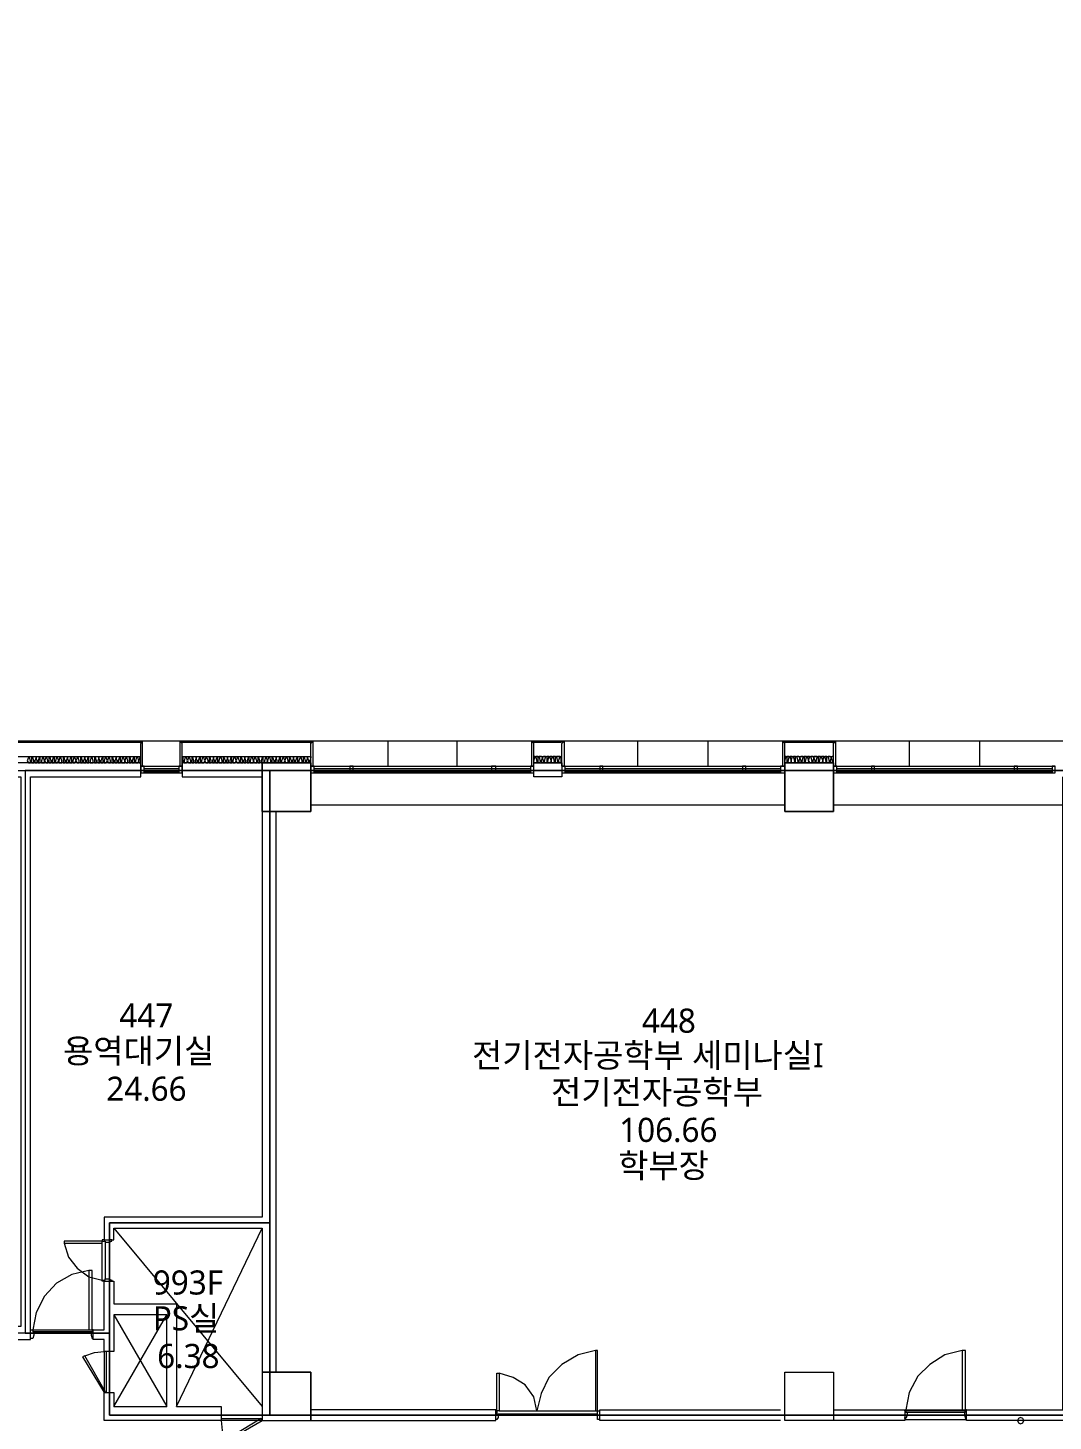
# Model space of a CAD drawing. Header units: millimetres. Extents: x -4005 to 126991, y -1911 to 106703.
# Drawn here: x 82982 to 97711, y 29620 to 49640 of the extents above; entities that cross this region are included whole.
import ezdxf

# ---------------------------------------------------------------- set-up
doc = ezdxf.new("R2010")
doc.units = ezdxf.units.MM
doc.layers.add('PDF_문자', color=7, linetype='Continuous')
doc.layers.add('PDF_형상', color=7, linetype='Continuous')
doc.styles.add('PDF 맑은 고딕', font='malgun.ttf')

msp = doc.modelspace()

# ---------------------------------------------------------------- linework, layer by layer
at = {"layer": 'PDF_형상', "lineweight": 5}
for points in [[(80953, 49975), (80953, 42482), (79306, 42482), (79306, 38969), (82943, 38969), (86456, 38969), (97944, 38969), (103571, 38969), (109447, 38969), (109447, 29704), (109447, 24435), (105452, 24435), (105452, 20471), (101706, 20471), (97944, 20471), (94198, 20471), (90451, 20471), (86705, 20471), (82943, 20471), (79197, 20471), (75451, 20471), (71704, 20471)], [(97944, 29704), (86456, 29704), (84156, 29704), (84156, 30886), (82943, 30886), (79306, 30886), (76694, 30886), (76694, 36482), (76694, 38969), (79306, 38969), (79306, 42482), (74098, 42482), (74098, 49975)], [(108219, 39389), (81327, 39389), (81295, 39358), (81295, 39031), (81327, 39031), (81327, 39389)], [(88151, 39389), (88151, 39031)], [(89146, 39389), (89146, 39031)], [(91741, 39389), (91741, 39031)], [(92752, 39389), (92752, 39031)], [(95643, 39389), (95643, 39031)], [(96654, 39389), (96654, 39031)], [(82492, 39171), (84606, 39171)], [(82974, 39171), (82990, 39171), (82990, 39156), (82974, 39109), (82990, 39078), (83005, 39078), (83021, 39078), (83021, 39109), (83005, 39156), (83005, 39171), (83021, 39171), (83036, 39171), (83036, 39156), (83036, 39109), (83036, 39078), (83052, 39078), (83068, 39078), (83068, 39109), (83052, 39156), (83052, 39171), (83068, 39171), (83083, 39171), (83099, 39171), (83099, 39156), (83099, 39171), (83114, 39171), (83130, 39171), (83145, 39171), (83145, 39156), (83130, 39109), (83130, 39078), (83145, 39078), (83161, 39078), (83161, 39109), (83161, 39156), (83161, 39171), (83176, 39171), (83192, 39171), (83192, 39156), (83176, 39109), (83176, 39078), (83192, 39078), (83223, 39078), (83223, 39109), (83207, 39156), (83207, 39171), (83223, 39171), (83239, 39171), (83239, 39156), (83223, 39109), (83239, 39078), (83254, 39078), (83270, 39078), (83270, 39109), (83254, 39156), (83254, 39171), (83270, 39171), (83285, 39171), (83285, 39156), (83285, 39109), (83285, 39078), (83301, 39078), (83316, 39078), (83316, 39109), (83301, 39156), (83301, 39171), (83316, 39171), (83332, 39171), (83347, 39171), (83347, 39156), (83332, 39109), (83332, 39078), (83347, 39078), (83363, 39078), (83363, 39109), (83363, 39156), (83363, 39171), (83378, 39171), (83394, 39171), (83394, 39156), (83378, 39109), (83378, 39078), (83394, 39078), (83410, 39078), (83425, 39109), (83410, 39156), (83410, 39171), (83425, 39171), (83441, 39171), (83441, 39156), (83425, 39109), (83425, 39078), (83456, 39078), (83472, 39078), (83472, 39109), (83456, 39156), (83456, 39171), (83472, 39171), (83487, 39171), (83487, 39156), (83487, 39109), (83487, 39078), (83503, 39078), (83518, 39078), (83518, 39109), (83503, 39156), (83503, 39171), (83518, 39171), (83534, 39171), (83549, 39171), (83549, 39156), (83549, 39171), (83565, 39171), (83581, 39171), (83596, 39171), (83596, 39156), (83581, 39109), (83581, 39078), (83596, 39078), (83612, 39078), (83612, 39109), (83612, 39156), (83612, 39171), (83627, 39171), (83643, 39171), (83643, 39156), (83627, 39109), (83627, 39078), (83643, 39078), (83658, 39078), (83674, 39109), (83658, 39156), (83658, 39171), (83674, 39171), (83689, 39171), (83689, 39156), (83674, 39109), (83689, 39078), (83705, 39078), (83720, 39078), (83720, 39109), (83705, 39156), (83705, 39171), (83720, 39171), (83736, 39171), (83736, 39156), (83736, 39109), (83736, 39078), (83751, 39078), (83767, 39078), (83767, 39109), (83751, 39156), (83751, 39171), (83767, 39171), (83783, 39171), (83798, 39171), (83798, 39156), (83798, 39171), (83814, 39171), (83829, 39171), (83845, 39171), (83845, 39156), (83829, 39109), (83829, 39078), (83845, 39078), (83860, 39078), (83860, 39109), (83860, 39156), (83860, 39171), (83876, 39171), (83891, 39171), (83891, 39156), (83876, 39109), (83876, 39078), (83907, 39078), (83922, 39078), (83922, 39109), (83907, 39156), (83907, 39171), (83922, 39171), (83938, 39171), (83938, 39156), (83938, 39109), (83938, 39078), (83954, 39078), (83969, 39078), (83969, 39109), (83954, 39156), (83954, 39171), (83969, 39171), (83985, 39171), (84000, 39171), (84000, 39156), (84000, 39171), (84016, 39171), (84031, 39171), (84047, 39171), (84047, 39156), (84031, 39109), (84031, 39078), (84047, 39078), (84062, 39078), (84062, 39109), (84062, 39156), (84062, 39171), (84078, 39171), (84093, 39171), (84093, 39156), (84078, 39109), (84078, 39078), (84093, 39078), (84109, 39078), (84125, 39109), (84109, 39156), (84109, 39171), (84125, 39171), (84140, 39171), (84140, 39156), (84125, 39109), (84140, 39078), (84156, 39078), (84171, 39078), (84171, 39109), (84156, 39156), (84156, 39171), (84171, 39171), (84187, 39171), (84187, 39156), (84187, 39109), (84187, 39078), (84202, 39078), (84218, 39078), (84218, 39109), (84202, 39156), (84202, 39171), (84218, 39171), (84233, 39171), (84249, 39171), (84249, 39156), (84249, 39171), (84264, 39171), (84280, 39171), (84296, 39171), (84296, 39156), (84280, 39109), (84280, 39078), (84296, 39078), (84311, 39078), (84311, 39109), (84311, 39156), (84311, 39171), (84327, 39171), (84342, 39171), (84342, 39156), (84327, 39109), (84327, 39078), (84342, 39078), (84373, 39078), (84373, 39109), (84358, 39156), (84358, 39171), (84373, 39171), (84389, 39171), (84389, 39156), (84373, 39109), (84389, 39078), (84404, 39078), (84420, 39078), (84420, 39109), (84404, 39156), (84404, 39171), (84420, 39171), (84435, 39171), (84435, 39156), (84435, 39109), (84435, 39078), (84451, 39078), (84467, 39078), (84467, 39109), (84451, 39156), (84451, 39171), (84467, 39171), (84482, 39171), (84498, 39171), (84498, 39156), (84482, 39109), (84482, 39078), (84498, 39078), (84513, 39078), (84513, 39109), (84513, 39156), (84513, 39171), (84529, 39171), (84544, 39171), (84544, 39156), (84529, 39109), (84529, 39078), (84544, 39078), (84560, 39078), (84575, 39109), (84560, 39156), (84560, 39171), (84575, 39171), (84591, 39171), (84591, 39156), (84575, 39109), (84575, 39078), (84606, 39078)], [(86347, 39078), (86347, 32549), (84078, 32549), (84078, 32223), (84218, 32223), (84218, 32394), (86347, 32394), (86347, 29627), (89705, 29627), (89705, 29782), (87047, 29782)], [(85197, 39171), (87047, 39171)], [(85197, 39078), (85213, 39078), (85213, 39109), (85213, 39156), (85213, 39171), (85228, 39171), (85244, 39171), (85244, 39156), (85228, 39109), (85228, 39078), (85244, 39078), (85259, 39078), (85275, 39109), (85259, 39156), (85259, 39171), (85275, 39171), (85290, 39171), (85290, 39156), (85275, 39109), (85290, 39078), (85306, 39078), (85322, 39078), (85322, 39109), (85306, 39156), (85306, 39171), (85322, 39171), (85337, 39171), (85337, 39156), (85337, 39109), (85337, 39078), (85353, 39078), (85368, 39078), (85368, 39109), (85353, 39156), (85353, 39171), (85368, 39171), (85384, 39171), (85399, 39171), (85399, 39156), (85399, 39171), (85415, 39171), (85430, 39171), (85446, 39171), (85446, 39156), (85430, 39109), (85430, 39078), (85446, 39078), (85461, 39078), (85461, 39109), (85461, 39156), (85461, 39171), (85477, 39171), (85493, 39171), (85493, 39156), (85477, 39109), (85477, 39078), (85493, 39078), (85508, 39078), (85524, 39109), (85508, 39156), (85508, 39171), (85524, 39171), (85539, 39171), (85539, 39156), (85524, 39109), (85539, 39078), (85555, 39078), (85570, 39078), (85570, 39109), (85555, 39156), (85555, 39171), (85570, 39171), (85586, 39171), (85586, 39156), (85586, 39109), (85586, 39078), (85601, 39078), (85617, 39078), (85617, 39109), (85601, 39156), (85601, 39171), (85617, 39171), (85632, 39171), (85648, 39171), (85648, 39156), (85663, 39171), (85679, 39171), (85695, 39171), (85695, 39156), (85679, 39109), (85679, 39078), (85695, 39078), (85710, 39078), (85710, 39109), (85710, 39156), (85710, 39171), (85726, 39171), (85741, 39171), (85741, 39156), (85726, 39109), (85726, 39078), (85757, 39078), (85772, 39078), (85772, 39109), (85757, 39156), (85757, 39171), (85772, 39171), (85788, 39171), (85788, 39156), (85788, 39109), (85788, 39078), (85803, 39078), (85819, 39078), (85819, 39109), (85803, 39156), (85803, 39171), (85819, 39171), (85834, 39171), (85850, 39171), (85850, 39156), (85850, 39171), (85866, 39171), (85881, 39171), (85897, 39171), (85897, 39156), (85881, 39109), (85881, 39078), (85897, 39078), (85912, 39078), (85912, 39109), (85912, 39156), (85912, 39171), (85928, 39171), (85943, 39171), (85943, 39156), (85928, 39109), (85928, 39078), (85943, 39078), (85959, 39078), (85974, 39109), (85959, 39156), (85959, 39171), (85974, 39171), (85990, 39171), (85990, 39156), (85974, 39109), (85990, 39078), (86005, 39078), (86021, 39078), (86021, 39109), (86005, 39156), (86005, 39171), (86021, 39171), (86037, 39171), (86037, 39156), (86037, 39109), (86037, 39078), (86052, 39078), (86068, 39078), (86068, 39109), (86052, 39156), (86052, 39171), (86068, 39171), (86083, 39171), (86099, 39171), (86099, 39156), (86099, 39171), (86114, 39171), (86130, 39171), (86145, 39171), (86145, 39156), (86130, 39109), (86130, 39078), (86145, 39078), (86161, 39078), (86161, 39109), (86161, 39156), (86161, 39171), (86176, 39171), (86192, 39171), (86192, 39156), (86176, 39109), (86176, 39078), (86192, 39078), (86223, 39078), (86223, 39109), (86208, 39156), (86208, 39171), (86223, 39171), (86239, 39171), (86239, 39156), (86223, 39109), (86239, 39078), (86254, 39078), (86270, 39078), (86270, 39109), (86254, 39156), (86254, 39171), (86270, 39171), (86285, 39171), (86285, 39156), (86285, 39109), (86285, 39078), (86301, 39078), (86316, 39078), (86316, 39109), (86301, 39156), (86301, 39171), (86316, 39171), (86332, 39171), (86347, 39171), (86347, 39156), (86332, 39109), (86332, 39078), (86347, 39078), (86363, 39078), (86363, 39109), (86363, 39156), (86363, 39171), (86379, 39171), (86394, 39171), (86394, 39156), (86379, 39109), (86379, 39078), (86394, 39078), (86410, 39078), (86425, 39109), (86410, 39156), (86410, 39171), (86425, 39171), (86441, 39171), (86441, 39156), (86425, 39109), (86425, 39078), (86456, 39078), (86472, 39078), (86472, 39109), (86456, 39156), (86456, 39171), (86472, 39171), (86487, 39171), (86487, 39156), (86487, 39109), (86487, 39078), (86503, 39078), (86518, 39078), (86518, 39109), (86503, 39156), (86503, 39171), (86518, 39171), (86534, 39171), (86550, 39171), (86550, 39156), (86550, 39171), (86565, 39171), (86581, 39171), (86596, 39171), (86596, 39156), (86581, 39109), (86581, 39078), (86596, 39078), (86612, 39078), (86612, 39109), (86612, 39156), (86612, 39171), (86627, 39171), (86643, 39171), (86643, 39156), (86627, 39109), (86627, 39078), (86643, 39078), (86658, 39078), (86674, 39109), (86658, 39156), (86658, 39171), (86674, 39171), (86689, 39171), (86689, 39156), (86674, 39109), (86689, 39078), (86705, 39078), (86721, 39078), (86721, 39109), (86705, 39156), (86705, 39171), (86721, 39171), (86736, 39171), (86736, 39156), (86736, 39109), (86736, 39078), (86752, 39078), (86767, 39078), (86767, 39109), (86752, 39156), (86752, 39171), (86767, 39171), (86783, 39171), (86798, 39171), (86798, 39156), (86798, 39171), (86814, 39171), (86829, 39171), (86845, 39171), (86845, 39156), (86829, 39109), (86829, 39078), (86845, 39078), (86860, 39078), (86860, 39109), (86860, 39156), (86860, 39171), (86876, 39171), (86892, 39171), (86892, 39156), (86876, 39109), (86876, 39078), (86892, 39078), (86923, 39078), (86923, 39109), (86907, 39156), (86907, 39171), (86923, 39171), (86938, 39171), (86938, 39156), (86938, 39109), (86938, 39078), (86954, 39078), (86969, 39078), (86969, 39109), (86954, 39156), (86954, 39171), (86969, 39171), (86985, 39171), (87000, 39156), (87000, 39171), (87016, 39171), (87031, 39171), (87047, 39171), (87047, 39156), (87031, 39109), (87031, 39078), (87047, 39078)], [(86347, 38378), (87047, 38378), (87047, 39078), (85197, 39078), (85197, 38876), (86347, 38876)], [(84606, 39031), (85197, 39031)], [(84606, 38938), (85197, 38938)], [(84653, 39000), (85151, 39000)], [(84653, 38954), (85151, 38954)], [(87047, 39031), (90249, 39031)], [(87047, 38938), (90249, 38938)], [(87094, 39000), (90203, 39000)], [(87094, 38954), (90203, 38954)], [(90653, 39031), (93856, 39031)], [(90653, 38938), (93856, 38938)], [(90700, 39000), (93793, 39000)], [(90700, 38954), (93793, 38954)], [(94555, 39031), (97742, 39031)], [(94555, 38938), (97742, 38938)], [(94602, 39000), (97695, 39000)], [(94602, 38954), (97695, 38954)], [(99234, 29782), (99234, 29627), (96467, 29627), (96467, 29782), (97851, 29782), (97851, 38876)], [(93856, 38472), (87047, 38472)], [(97851, 38472), (94555, 38472)], [(86550, 30326), (86550, 38378)], [(84218, 32394), (86347, 29829)], [(85119, 29829), (86347, 32394)], [(83503, 32176), (83565, 31974), (83689, 31819), (83860, 31694), (84047, 31648), (84047, 32176)], [(84078, 32223), (84047, 32223), (84047, 32207), (84093, 32207), (84093, 32192), (84140, 32192), (84187, 32207), (84187, 32223), (84171, 32223)], [(84093, 32192), (84093, 31663)], [(83860, 31787), (83612, 31725), (83394, 31601), (83223, 31414), (83099, 31181), (83052, 30932), (83860, 30932)], [(84078, 31632), (84047, 31632), (84047, 31648), (84093, 31648), (84093, 31663), (84140, 31663), (84187, 31648), (84187, 31632), (84171, 31632)], [(84218, 29829), (84980, 31150)], [(84218, 31150), (84980, 29829)], [(83021, 30917), (83021, 30932), (83052, 30932), (83052, 30901), (83068, 30901), (83068, 30855), (83052, 30808), (83021, 30808), (83021, 30824)], [(83891, 30901), (83068, 30901)], [(83922, 30917), (83922, 30932), (83907, 30932), (83907, 30901), (83891, 30901), (83891, 30855), (83907, 30808), (83922, 30808), (83922, 30824)], [(91135, 30637), (90887, 30575), (90653, 30435), (90467, 30248), (90358, 30015), (90296, 29767), (90249, 29969), (90125, 30140), (89954, 30248), (89752, 30311)], [(91197, 29642), (91166, 29642), (91166, 29673), (91166, 29720), (91166, 29767), (91166, 30637), (91135, 30637), (91135, 29767), (91166, 29767), (91197, 29767)], [(96405, 30637), (96156, 30575), (95939, 30435), (95768, 30264), (95643, 30031), (95597, 29782), (96405, 29782)], [(83798, 30559), (83938, 30606), (84078, 30622), (84078, 30031), (84093, 30046), (83798, 30559), (83767, 30544), (84078, 30031)], [(84109, 30622), (84109, 30031)], [(86347, 30326), (87047, 30326), (87047, 29627)], [(94555, 29782), (95581, 29782), (95581, 29627), (93856, 29627), (93856, 30326), (94555, 30326), (94555, 29627)], [(86347, 29627), (86332, 29658), (85819, 29347), (85834, 29331), (86347, 29627), (85757, 29627), (85772, 29487), (85819, 29347)], [(85757, 29658), (86347, 29658)], [(89705, 29767), (89721, 29767), (89721, 29720), (89736, 29720), (89736, 29673), (89721, 29642), (89705, 29642)], [(91166, 29720), (89736, 29720)], [(89752, 29767), (91135, 29767)], [(93793, 29627), (91197, 29627), (91197, 29782), (93793, 29782)], [(95581, 29767), (95581, 29782), (95597, 29782), (95597, 29751), (95612, 29751), (95612, 29704), (95597, 29658), (95581, 29658), (95581, 29673)], [(95612, 29751), (96436, 29751)], [(96467, 29767), (96467, 29782), (96452, 29782), (96452, 29751), (96436, 29751), (96436, 29704), (96452, 29658), (96467, 29658), (96467, 29673)]]:
    msp.add_lwpolyline(points, dxfattribs=at)
for points in [[(82508, 39373), (82477, 39389), (84622, 39389), (84591, 39373)], [(84606, 39358), (84622, 39389), (84622, 39031), (84606, 39031)], [(85197, 39373), (85166, 39389), (87078, 39389), (87047, 39373)], [(85197, 39358), (85166, 39389), (85166, 39031), (85197, 39031)], [(87047, 39358), (87078, 39389), (87078, 39031), (87047, 39031)], [(90249, 39373), (90218, 39389), (90669, 39389), (90638, 39373)], [(90249, 39358), (90218, 39389), (90218, 39031), (90249, 39031)], [(90653, 39358), (90684, 39389), (90684, 39031), (90653, 39031)], [(93856, 39358), (93824, 39389), (93824, 39031), (93856, 39031)], [(93856, 39373), (93824, 39389), (94571, 39389), (94540, 39373)], [(94555, 39358), (94586, 39389), (94586, 39031), (94555, 39031)], [(83021, 30793), (83021, 38876), (84606, 38876), (84606, 39078), (82492, 39078), (82492, 38876), (82881, 38876), (82881, 30979), (82042, 30979), (82042, 30793)], [(83099, 39156), (83083, 39109), (83083, 39078), (83099, 39078), (83114, 39078), (83114, 39109)], [(83549, 39156), (83534, 39109), (83534, 39078), (83549, 39078), (83565, 39078), (83565, 39109)], [(83798, 39156), (83783, 39109), (83783, 39078), (83798, 39078), (83814, 39078), (83814, 39109)], [(84000, 39156), (83985, 39109), (83985, 39078), (84000, 39078), (84016, 39078), (84016, 39109)], [(84249, 39156), (84233, 39109), (84233, 39078), (84249, 39078), (84264, 39078), (84264, 39109)], [(85399, 39156), (85384, 39109), (85384, 39078), (85399, 39078), (85415, 39078), (85415, 39109)], [(85648, 39156), (85632, 39109), (85632, 39078), (85648, 39078), (85663, 39078), (85663, 39109)], [(85850, 39156), (85834, 39109), (85834, 39078), (85850, 39078), (85866, 39078), (85866, 39109)], [(86099, 39156), (86083, 39109), (86083, 39078), (86099, 39078), (86114, 39078), (86114, 39109)], [(86347, 39078), (87047, 39078), (87047, 38378), (86347, 38378)], [(86550, 39156), (86534, 39109), (86534, 39078), (86550, 39078), (86565, 39078), (86565, 39109)], [(86798, 39156), (86783, 39109), (86783, 39078), (86798, 39078), (86814, 39078), (86814, 39109)], [(87000, 39156), (86985, 39109), (86985, 39078), (87000, 39078), (87016, 39078), (87016, 39109)], [(90638, 39156), (90638, 39109), (90638, 39093), (90638, 39078), (90622, 39078), (90607, 39093), (90607, 39109), (90622, 39156), (90622, 39171), (90607, 39171), (90576, 39171), (90576, 39156), (90591, 39109), (90591, 39093), (90576, 39078), (90560, 39078), (90560, 39093), (90560, 39109), (90560, 39156), (90560, 39171), (90545, 39171), (90529, 39171), (90529, 39156), (90545, 39109), (90545, 39093), (90529, 39078), (90513, 39078), (90498, 39093), (90498, 39109), (90513, 39156), (90513, 39171), (90498, 39171), (90482, 39171), (90482, 39156), (90498, 39109), (90498, 39093), (90482, 39078), (90467, 39078), (90451, 39093), (90451, 39109), (90467, 39156), (90467, 39171), (90451, 39171), (90436, 39171), (90436, 39156), (90436, 39109), (90436, 39093), (90436, 39078), (90420, 39078), (90405, 39093), (90405, 39109), (90420, 39156), (90420, 39171), (90405, 39171), (90389, 39171), (90374, 39156), (90358, 39171), (90342, 39171), (90327, 39171), (90327, 39156), (90342, 39109), (90342, 39093), (90327, 39078), (90311, 39078), (90311, 39093), (90311, 39109), (90311, 39156), (90311, 39171), (90296, 39171), (90280, 39171), (90280, 39156), (90296, 39109), (90296, 39093), (90280, 39078), (90265, 39078), (90249, 39093), (90249, 39109), (90265, 39156), (90265, 39171), (90249, 39171), (90653, 39171), (90638, 39171)], [(90638, 39156), (90638, 39109), (90638, 39093), (90638, 39078), (90622, 39078), (90607, 39093), (90607, 39109), (90622, 39156), (90622, 39171), (90607, 39171), (90576, 39171), (90576, 39156), (90591, 39109), (90591, 39093), (90576, 39078), (90560, 39078), (90560, 39093), (90560, 39109), (90560, 39156), (90560, 39171), (90545, 39171), (90529, 39171), (90529, 39156), (90545, 39109), (90545, 39093), (90529, 39078), (90513, 39078), (90498, 39093), (90498, 39109), (90513, 39156), (90513, 39171), (90498, 39171), (90482, 39171), (90482, 39156), (90498, 39109), (90498, 39093), (90482, 39078), (90467, 39078), (90451, 39093), (90451, 39109), (90467, 39156), (90467, 39171), (90451, 39171), (90436, 39171), (90436, 39156), (90436, 39109), (90436, 39093), (90436, 39078), (90420, 39078), (90405, 39093), (90405, 39109), (90420, 39156), (90420, 39171), (90405, 39171), (90389, 39171), (90374, 39156), (90358, 39171), (90342, 39171), (90327, 39171), (90327, 39156), (90342, 39109), (90342, 39093), (90327, 39078), (90311, 39078), (90311, 39093), (90311, 39109), (90311, 39156), (90311, 39171), (90296, 39171), (90280, 39171), (90280, 39156), (90296, 39109), (90296, 39093), (90280, 39078), (90265, 39078), (90249, 39093), (90249, 39109), (90265, 39156), (90265, 39171), (90249, 39171), (90653, 39171), (90638, 39171)], [(90249, 39078), (90653, 39078), (90653, 38876), (90249, 38876)], [(90374, 39156), (90358, 39109), (90358, 39093), (90374, 39078), (90389, 39078), (90389, 39093), (90389, 39109)], [(90374, 39156), (90358, 39109), (90358, 39093), (90374, 39078), (90389, 39078), (90389, 39093), (90389, 39109)], [(94524, 39156), (94508, 39171), (94493, 39171), (94477, 39171), (94477, 39156), (94493, 39109), (94493, 39093), (94477, 39078), (94462, 39078), (94462, 39093), (94462, 39109), (94462, 39156), (94462, 39171), (94446, 39171), (94431, 39171), (94431, 39156), (94446, 39109), (94446, 39093), (94431, 39078), (94415, 39078), (94400, 39093), (94400, 39109), (94415, 39156), (94415, 39171), (94400, 39171), (94384, 39171), (94384, 39156), (94400, 39109), (94400, 39093), (94384, 39078), (94369, 39078), (94353, 39093), (94353, 39109), (94369, 39156), (94369, 39171), (94353, 39171), (94337, 39171), (94337, 39156), (94337, 39109), (94337, 39093), (94337, 39078), (94322, 39078), (94306, 39093), (94306, 39109), (94322, 39156), (94322, 39171), (94306, 39171), (94275, 39171), (94275, 39156), (94260, 39171), (94244, 39171), (94229, 39171), (94229, 39156), (94244, 39109), (94244, 39093), (94229, 39078), (94213, 39078), (94213, 39093), (94198, 39109), (94213, 39156), (94213, 39171), (94198, 39171), (94182, 39171), (94182, 39156), (94198, 39109), (94198, 39093), (94182, 39078), (94166, 39078), (94151, 39093), (94151, 39109), (94166, 39156), (94166, 39171), (94151, 39171), (94135, 39171), (94135, 39156), (94135, 39109), (94135, 39093), (94135, 39078), (94120, 39078), (94104, 39093), (94104, 39109), (94120, 39156), (94120, 39171), (94104, 39171), (94089, 39171), (94073, 39156), (94058, 39171), (94042, 39171), (94027, 39171), (94027, 39156), (94042, 39109), (94042, 39093), (94027, 39078), (94011, 39078), (94011, 39093), (94011, 39109), (94011, 39156), (94011, 39171), (93995, 39171), (93980, 39171), (93980, 39156), (93995, 39109), (93995, 39093), (93980, 39078), (93964, 39078), (93949, 39093), (93949, 39109), (93964, 39156), (93964, 39171), (93949, 39171), (93933, 39171), (93933, 39156), (93949, 39109), (93949, 39093), (93933, 39078), (93918, 39078), (93902, 39093), (93902, 39109), (93918, 39156), (93918, 39171), (93902, 39171), (93887, 39171), (93887, 39156), (93887, 39109), (93887, 39093), (93887, 39078), (93871, 39078), (93856, 39093), (93856, 39109), (93871, 39156), (93871, 39171), (93856, 39171), (94555, 39171), (94540, 39171)], [(93856, 39078), (94555, 39078), (94555, 38378), (93856, 38378)], [(94555, 39078), (93856, 39078), (93856, 38378), (94555, 38378)], [(94073, 39156), (94058, 39109), (94058, 39093), (94073, 39078), (94089, 39078), (94089, 39093), (94089, 39109)], [(94275, 39156), (94260, 39109), (94260, 39093), (94260, 39078), (94275, 39078), (94291, 39093), (94291, 39109)], [(94524, 39156), (94508, 39109), (94508, 39093), (94524, 39078), (94540, 39093), (94540, 39109)], [(82943, 38969), (82943, 30886), (84156, 30886), (84156, 32471), (86456, 32471), (86456, 38969)], [(84606, 38938), (84653, 38938), (84653, 39031), (84606, 39031)], [(85151, 38938), (85197, 38938), (85197, 39031), (85151, 39031)], [(86456, 38969), (86456, 32471), (86456, 29704), (97944, 29704), (97944, 38969)], [(87047, 38938), (87094, 38938), (87094, 39031), (87047, 39031)], [(87607, 38938), (87653, 38938), (87653, 39031), (87607, 39031)], [(89643, 38938), (89705, 38938), (89705, 39031), (89643, 39031)], [(90203, 38938), (90249, 38938), (90249, 39031), (90203, 39031)], [(90653, 38938), (90700, 38938), (90700, 39031), (90653, 39031)], [(91197, 38938), (91244, 38938), (91244, 39031), (91197, 39031)], [(93249, 38938), (93296, 38938), (93296, 39031), (93249, 39031)], [(93793, 38938), (93856, 38938), (93856, 39031), (93793, 39031)], [(94555, 38938), (94602, 38938), (94602, 39031), (94555, 39031)], [(95099, 38938), (95146, 38938), (95146, 39031), (95099, 39031)], [(97151, 38938), (97198, 38938), (97198, 39031), (97151, 39031)], [(97695, 38938), (97742, 38938), (97742, 39031), (97695, 39031)], [(84156, 32471), (84156, 30886), (84156, 29704), (86456, 29704), (86456, 32471)], [(84047, 32207), (83503, 32207), (83503, 32176), (84047, 32176)], [(83907, 30932), (83907, 31787), (83860, 31787), (83860, 30932)], [(85757, 29627), (84078, 29627), (84078, 30031), (84218, 30031), (84218, 29829), (84980, 29829), (84980, 31150), (84218, 31150), (84218, 30622), (84078, 30622), (84078, 30793), (83922, 30793), (83922, 30932), (84078, 30932), (84078, 31632), (84218, 31632), (84218, 31306), (85119, 31306), (85119, 29829), (85757, 29829)], [(96452, 29782), (96452, 30637), (96405, 30637), (96405, 29782)], [(86347, 29627), (87047, 29627), (87047, 30326), (86347, 30326)], [(89721, 29767), (89721, 30311), (89752, 30311), (89752, 29767)], [(96467, 29767), (95581, 29767), (95581, 29642), (96467, 29642)], [(97244, 29673), (97213, 29658), (97198, 29627), (97213, 29596), (97244, 29580), (97275, 29596), (97291, 29627), (97275, 29658)]]:
    msp.add_lwpolyline(points, close=True, dxfattribs=at)

# ---------------------------------------------------------------- texts
at = {"layer": 'PDF_문자', "attachment_point": 4, "style": 'PDF 맑은 고딕'}
for s, insert, char_height in [('447', (84296, 35450), 346.4), ('448', (91804, 35372), 346.4), ('용역대기실', (83487, 34921), 346.4), ('전기전자공학부 세미나실I', (89363, 34859), 346.35), ('24.66', (84109, 34393), 346.4), ('전기전자공학부', (90498, 34330), 346.4), ('106.66', (91477, 33802), 346.4), ('학부장', (91462, 33274), 346.4), ('993F', (84777, 31610), 346.4), ('PS실', (84777, 31082), 346.4), ('6.38', (84840, 30553), 346.4)]:
    msp.add_mtext(s, dxfattribs=dict(at, insert=insert, char_height=char_height))

doc.saveas('drawing.dxf')
